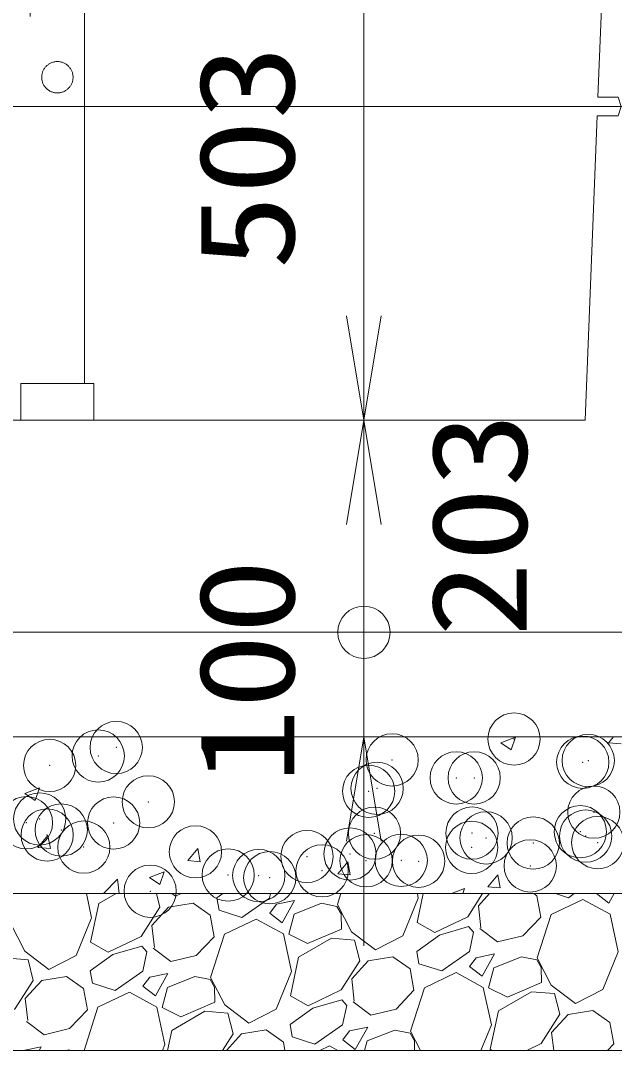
# Model space of a CAD drawing. Units: millimetres at full size. Extents: x 47000 to 89000, y 0 to 29700.
# Drawn here: x 67277 to 67845, y 11216 to 12201 of the extents above; entities that cross this region are included whole.
import ezdxf
from ezdxf.enums import TextEntityAlignment as Align

# ---------------------------------------------------------------- set-up
doc = ezdxf.new("R2010")
doc.units = ezdxf.units.MM
doc.header["$LTSCALE"] = 100
doc.header["$PDMODE"] = 32
doc.header["$PDSIZE"] = 50
doc.linetypes.add('DASHED_SPACED', pattern=[12, 6, -6])
for name, color, linetype, lineweight in [('0_2', 4, 'Continuous', 13), ('FRP', 4, 'DASHED_SPACED', 13), ('寸法', 6, 'Continuous', 13), ('ﾊｯﾁﾝｸﾞ', 4, 'Continuous', 9)]:
    doc.layers.add(name, color=color, linetype=linetype, lineweight=lineweight)
doc.styles.add('ＭＳ ゴシック', font='')
doc.styles.get('ＭＳ ゴシック').set_extended_font_data('MS Gothic')

# ---------------------------------------------------------------- blocks, each defined once
blk = doc.blocks.new('open_arrow')
at = {"color": 0, "linetype": 'Continuous', "lineweight": -2}
blk.add_lwpolyline([(7.5, 1.25), (0, 0), (7.5, -1.25)], dxfattribs=at)
blk = doc.blocks.new('dimension_origin')
at = {"color": 0, "linetype": 'Continuous', "lineweight": -2}
blk.add_circle((0, 0), 1.25, dxfattribs=at)

msp = doc.modelspace()

# ---------------------------------------------------------------- linework, layer by layer
at = {"layer": '0_2', "color": 3}
for points in [[(66664, 12119), (70270, 12119), (70270, 14575), (66664, 14575)], [(67829.2, 12128), (67848.5, 12128), (67851.5, 12119), (67182.5, 12119), (67185.5, 12128), (67204.8, 12128), (67197, 12322), (67837, 12322)]]:
    msp.add_lwpolyline(points, close=True, dxfattribs=at)
msp.add_lwpolyline([(67022, 11616), (68012, 11616), (68032, 12119), (67996.4, 12119), (67993.9, 12114.5), (67968.9, 12114.5), (67966.4, 12119), (67891.4, 12119), (67888.9, 12114.5), (67863.9, 12114.5), (67861.4, 12119), (67851.5, 12119), (67848.5, 12110), (67828.5, 12110), (67817, 11819), (67217, 11819)], dxfattribs=at)
at = {"layer": '0_2', "color": 7}
for points in [[(66517, 12099), (66517, 11949), (66767, 11949), (66767, 11366), (68267, 11366), (68267, 11949), (70417, 11949), (70417, 12099), (68117, 12099), (68117, 11516), (66917, 11516), (66917, 12099)], [(66767, 11366), (68267, 11366), (68267, 11216), (66767, 11216)]]:
    msp.add_lwpolyline(points, close=True, dxfattribs=at)
at = {"layer": 'FRP'}
msp.add_lwpolyline([(67286, 15205), (67286, 11854), (67338, 11854), (67338, 15325), (67286, 15325), (67286, 15237), (67301, 15237), (67301, 15250)], dxfattribs=at)
msp.add_lwpolyline([(67277, 11819), (67347, 11819), (67347, 11854), (67277, 11854)], close=True, dxfattribs=at)
msp.add_circle((67312, 12147), 15, dxfattribs=at)
at = {"layer": '寸法'}
for p, q in [((67605.3, 12322), (67605.3, 11819)), ((67605.3, 11616), (67605.3, 11819)), ((67605.3, 11716), (67605.3, 11316))]:
    msp.add_line(p, q, dxfattribs=at)
at = {"layer": 'ﾊｯﾁﾝｸﾞ'}
for p, q in [((67736.3, 11510.4), (67750.3, 11515.8)), ((67736.3, 11510.4), (67746.2, 11503.7)), ((67746.2, 11503.7), (67750.3, 11515.8)), ((67839.4, 11510.4), (67844.1, 11516)), ((67839.4, 11510.4), (67851.4, 11509.3)), ((67280.8, 11461.9), (67294.8, 11467.3)), ((67280.8, 11461.9), (67290.7, 11455.2)), ((67290.7, 11455.2), (67294.8, 11467.3)), ((67293.3, 11410.1), (67303, 11421.6)), ((67305.3, 11409.1), (67303, 11421.6)), ((67293.3, 11410.1), (67305.3, 11409.1)), ((67436.8, 11397.6), (67446.4, 11409.1)), ((67448.7, 11396.5), (67446.4, 11409.1)), ((67436.8, 11397.6), (67448.7, 11396.5)), ((67580.2, 11385), (67589.9, 11396.5)), ((67592.2, 11384), (67589.9, 11396.5)), ((67356.1, 11366), (67369.4, 11379.9)), ((67371, 11366), (67369.4, 11379.9)), ((67400.2, 11381.4), (67414.2, 11386.8)), ((67400.2, 11381.4), (67410.1, 11374.7)), ((67410.1, 11374.7), (67414.2, 11386.8)), ((67580.2, 11385), (67592.2, 11384)), ((67723.7, 11372.5), (67733.3, 11384)), ((67735.6, 11371.4), (67733.3, 11384)), ((67689.2, 11366), (67701.6, 11370.8)), ((67700, 11366), (67701.6, 11370.8)), ((67723.7, 11372.5), (67735.6, 11371.4)), ((67344.8, 11342.9), (67339.8, 11366)), ((67351.5, 11356.4), (67368.1, 11366)), ((67406.8, 11366), (67410.1, 11353)), ((67421.6, 11366), (67425.1, 11363.4)), ((67425.1, 11363.4), (67430.3, 11366)), ((67470.3, 11366), (67464.7, 11362)), ((67466.7, 11350.2), (67464.7, 11362)), ((67514.9, 11361.8), (67488.4, 11343.3)), ((67515.8, 11366), (67514.9, 11361.8)), ((67538.9, 11359.5), (67521.5, 11356)), ((67527, 11338.1), (67538.9, 11359.5)), ((67583.2, 11366), (67579.9, 11355.7)), ((67642.5, 11325.6), (67657.3, 11361.6)), ((67656.2, 11338.3), (67662.1, 11366)), ((67657.3, 11361.6), (67656.4, 11366)), ((67718.9, 11366), (67704.8, 11343.8)), ((67714.8, 11354.4), (67725.5, 11366)), ((67767.9, 11366), (67770.7, 11364)), ((67774.4, 11343.6), (67770.7, 11364)), ((67814.8, 11360.4), (67784.3, 11346)), ((67800.9, 11362.1), (67788.5, 11366)), ((67806.5, 11366), (67800.9, 11362.1)), ((67840.8, 11346.3), (67814.8, 11360.4)), ((67827.9, 11366), (67839.5, 11356.9)), ((67839.5, 11356.9), (67844.6, 11366)), ((67343.7, 11319.6), (67351.5, 11356.4)), ((67410.1, 11353), (67392.3, 11325)), ((67402.3, 11335.6), (67418.2, 11352.9)), ((67418.2, 11352.9), (67441.8, 11356.8)), ((67441.8, 11356.8), (67458.2, 11345.3)), ((67488.4, 11343.3), (67466.7, 11350.2)), ((67521.5, 11356), (67515.2, 11347.4)), ((67564.8, 11356.7), (67538.4, 11346.3)), ((67579.4, 11353.8), (67564.8, 11356.7)), ((67583.6, 11346.5), (67579.4, 11353.8)), ((67579.9, 11355.7), (67593.4, 11329.5)), ((67717.3, 11333.2), (67714.8, 11354.4)), ((67330.1, 11306.8), (67344.8, 11342.9)), ((67461.9, 11324.8), (67458.2, 11345.3)), ((67502.3, 11341.6), (67471.8, 11327.3)), ((67528.3, 11327.5), (67502.3, 11341.6)), ((67515.2, 11347.4), (67527, 11338.1)), ((67538.4, 11346.3), (67533.3, 11327.2)), ((67583.8, 11332.1), (67583.6, 11346.5)), ((67704.8, 11343.8), (67673.1, 11328.7)), ((67757.3, 11325.6), (67774.4, 11343.6)), ((67784.3, 11346), (67771.1, 11304.5)), ((67848.6, 11310.4), (67840.8, 11346.3)), ((67267.4, 11337), (67280.9, 11310.8)), ((67404.9, 11314.5), (67402.3, 11335.6)), ((67551.4, 11318.2), (67583.8, 11332.1)), ((67673.1, 11328.7), (67656.2, 11338.3)), ((67705.4, 11334.4), (67677.6, 11326.4)), ((67710.1, 11329), (67705.4, 11334.4)), ((67716.1, 11332.5), (67733.2, 11319.8)), ((67392.3, 11325), (67360.6, 11309.9)), ((67444.8, 11306.8), (67461.9, 11324.8)), ((67471.8, 11327.3), (67458.6, 11285.7)), ((67536.1, 11291.6), (67528.3, 11327.5)), ((67533.3, 11327.2), (67551.4, 11318.2)), ((67542.8, 11305.2), (67574.3, 11323.4)), ((67574.3, 11323.4), (67596.4, 11321.6)), ((67593.4, 11329.5), (67616.4, 11312.1)), ((67596.4, 11321.6), (67601.3, 11301.8)), ((67616.4, 11312.1), (67642.5, 11325.6)), ((67677.6, 11326.4), (67656, 11310.7)), ((67710.1, 11329), (67706.2, 11310.6)), ((67733.2, 11319.8), (67757.3, 11325.6)), ((67280.9, 11310.8), (67303.9, 11293.4)), ((67360.6, 11309.9), (67343.7, 11319.6)), ((67392.9, 11315.6), (67365.1, 11307.7)), ((67397.6, 11310.3), (67392.9, 11315.6)), ((67397.6, 11310.3), (67393.7, 11291.8)), ((67403.7, 11313.8), (67420.7, 11301)), ((67657.9, 11298.9), (67656, 11310.7)), ((67706.2, 11310.6), (67679.7, 11292.1)), ((67833.8, 11274.4), (67848.6, 11310.4)), ((67261.8, 11304.6), (67283.9, 11302.8)), ((67283.9, 11302.8), (67288.8, 11283)), ((67303.9, 11293.4), (67330.1, 11306.8)), ((67365.1, 11307.7), (67343.5, 11292)), ((67420.7, 11301), (67444.8, 11306.8)), ((67535, 11268.3), (67542.8, 11305.2)), ((67601.3, 11301.8), (67583.6, 11273.8)), ((67593.6, 11284.4), (67609.5, 11301.7)), ((67609.5, 11301.7), (67633.1, 11305.6)), ((67633.1, 11305.6), (67649.5, 11294)), ((67712.8, 11304.7), (67706.4, 11296.2)), ((67730.1, 11308.3), (67712.8, 11304.7)), ((67718.3, 11286.9), (67730.1, 11308.3)), ((67756, 11305.4), (67729.7, 11295.1)), ((67770.6, 11302.6), (67756, 11305.4)), ((67774.8, 11295.3), (67770.6, 11302.6)), ((67771.1, 11304.5), (67784.6, 11278.3)), ((67345.5, 11280.2), (67343.5, 11292)), ((67393.7, 11291.8), (67367.2, 11273.3)), ((67521.3, 11255.6), (67536.1, 11291.6)), ((67653.2, 11273.6), (67649.5, 11294)), ((67679.7, 11292.1), (67657.9, 11298.9)), ((67693.6, 11290.4), (67663.1, 11276)), ((67719.5, 11276.3), (67693.6, 11290.4)), ((67706.4, 11296.2), (67718.3, 11286.9)), ((67729.7, 11295.1), (67724.6, 11276)), ((67775.1, 11280.9), (67774.8, 11295.3)), ((67288.8, 11283), (67271.1, 11255)), ((67281.1, 11265.6), (67297, 11282.9)), ((67297, 11282.9), (67320.6, 11286.8)), ((67320.6, 11286.8), (67337, 11275.3)), ((67400.3, 11286), (67393.9, 11277.4)), ((67417.7, 11289.5), (67400.3, 11286)), ((67405.8, 11268.1), (67417.7, 11289.5)), ((67443.5, 11286.7), (67417.2, 11276.3)), ((67458.1, 11283.8), (67443.5, 11286.7)), ((67462.3, 11276.5), (67458.1, 11283.8)), ((67458.6, 11285.7), (67472.1, 11259.5)), ((67596.1, 11263.2), (67593.6, 11284.4)), ((67742.7, 11267), (67775.1, 11280.9)), ((67340.7, 11254.8), (67337, 11275.3)), ((67367.2, 11273.3), (67345.5, 11280.2)), ((67381.1, 11271.6), (67350.6, 11257.3)), ((67407, 11257.5), (67381.1, 11271.6)), ((67393.9, 11277.4), (67405.8, 11268.1)), ((67417.2, 11276.3), (67412.1, 11257.2)), ((67462.6, 11262.1), (67462.3, 11276.5)), ((67583.6, 11273.8), (67551.8, 11258.7)), ((67636.1, 11255.6), (67653.2, 11273.6)), ((67663.1, 11276), (67649.9, 11234.5)), ((67727.3, 11240.4), (67719.5, 11276.3)), ((67724.6, 11276), (67742.7, 11267)), ((67734, 11253.9), (67765.5, 11272.1)), ((67765.5, 11272.1), (67787.6, 11270.3)), ((67784.6, 11278.3), (67807.6, 11260.9)), ((67807.6, 11260.9), (67833.8, 11274.4)), ((67283.6, 11244.5), (67281.1, 11265.6)), ((67430.2, 11248.2), (67462.6, 11262.1)), ((67551.8, 11258.7), (67535, 11268.3)), ((67584.1, 11264.4), (67556.4, 11256.4)), ((67588.8, 11259), (67584.1, 11264.4)), ((67594.9, 11262.5), (67612, 11249.8)), ((67787.6, 11270.3), (67792.6, 11250.6)), ((67323.6, 11236.8), (67340.7, 11254.8)), ((67350.6, 11257.3), (67337.5, 11216)), ((67414.8, 11221.6), (67407, 11257.5)), ((67412.1, 11257.2), (67430.2, 11248.2)), ((67421.5, 11235.2), (67453.1, 11253.4)), ((67453.1, 11253.4), (67475.1, 11251.6)), ((67472.1, 11259.5), (67495.1, 11242.1)), ((67475.1, 11251.6), (67480.1, 11231.8)), ((67495.1, 11242.1), (67521.3, 11255.6)), ((67556.4, 11256.4), (67534.7, 11240.7)), ((67588.8, 11259), (67584.9, 11240.6)), ((67612, 11249.8), (67636.1, 11255.6)), ((67726.2, 11217.1), (67734, 11253.9)), ((67800.7, 11250.4), (67824.3, 11254.3)), ((67824.3, 11254.3), (67840.7, 11242.8)), ((67282.4, 11243.8), (67299.5, 11231)), ((67792.6, 11250.6), (67774.8, 11222.5)), ((67784.8, 11233.2), (67800.7, 11250.4)), ((67844.4, 11222.3), (67840.7, 11242.8)), ((67299.5, 11231), (67323.6, 11236.8)), ((67417.5, 11216), (67421.5, 11235.2)), ((67480.1, 11231.8), (67470.1, 11216)), ((67473.8, 11216), (67488.2, 11231.7)), ((67488.2, 11231.7), (67511.8, 11235.6)), ((67511.8, 11235.6), (67528.2, 11224)), ((67536.7, 11228.9), (67534.7, 11240.7)), ((67584.9, 11240.6), (67558.4, 11222.1)), ((67591.5, 11234.7), (67585.2, 11226.2)), ((67608.9, 11238.3), (67591.5, 11234.7)), ((67597, 11216.9), (67608.9, 11238.3)), ((67634.8, 11235.4), (67608.4, 11225.1)), ((67649.4, 11232.6), (67634.8, 11235.4)), ((67653.6, 11225.3), (67649.4, 11232.6)), ((67649.9, 11234.5), (67659.4, 11216)), ((67717.3, 11216), (67727.3, 11240.4)), ((67786.9, 11216), (67784.8, 11233.2)), ((67412.5, 11216), (67414.8, 11221.6)), ((67529.7, 11216), (67528.2, 11224)), ((67558.4, 11222.1), (67536.7, 11228.9)), ((67585.2, 11226.2), (67597, 11216.9)), ((67608.4, 11225.1), (67606, 11216)), ((67653.7, 11216), (67653.6, 11225.3)), ((67774.8, 11222.5), (67761.1, 11216)), ((67838.4, 11216), (67844.4, 11222.3)), ((67296.4, 11219.5), (67279.2, 11216)), ((67294.5, 11216), (67296.4, 11219.5)), ((67322.3, 11216.7), (67320.6, 11216)), ((67325.7, 11216), (67322.3, 11216.7)), ((67572.3, 11220.4), (67563, 11216)), ((67580.4, 11216), (67572.3, 11220.4)), ((67728.1, 11216), (67726.2, 11217.1))]:
    msp.add_line(p, q, dxfattribs=at)
for p in [(67748.9, 11513.9), (67368.3, 11505.8), (67351.1, 11497.7), (67632.3, 11493.9), (67819.9, 11493.3), (67304.6, 11488.6), (67814.7, 11491.7), (67693.6, 11476.7), (67710.8, 11476.7), (67609.8, 11463.9), (67617.9, 11466.7), (67399, 11453.8), (67825.3, 11443.9), (67282.4, 11433.8), (67295.1, 11437.4), (67365.8, 11433.5), (67315.7, 11426.9), (67615.4, 11423.8), (67708.7, 11423.9), (67812.3, 11425.2), (67302.2, 11422.1), (67722.2, 11419.3), (67767.3, 11414.4), (67817.4, 11421), (67829, 11414.8), (67337.3, 11410.5), (67444.1, 11406), (67592, 11403.9), (67708.4, 11410.2), (67550.8, 11401.5), (67607.4, 11397.4), (67641, 11397.8), (67657.6, 11397), (67475.4, 11383.8), (67565.3, 11387.8), (67764.4, 11392.5), (67504.7, 11383.3), (67515.2, 11381.2), (67400.8, 11368.3)]:
    msp.add_point(p, dxfattribs=at)

# ---------------------------------------------------------------- block references
at = {"layer": '寸法'}
for name, p, xscale, yscale, rotation in [('open_arrow', (67605.3, 11819), 13.3, 13.3, 90), ('open_arrow', (67605.3, 11819), 13.3, 13.3, 270), ('dimension_origin', (67605.3, 11616), 20, 20, 90), ('dimension_origin', (67605.3, 11616), 20, 20, 90), ('open_arrow', (67605.3, 11516), 13.3, 13.3, 270)]:
    msp.add_blockref(name, p, dxfattribs=dict(at, xscale=xscale, yscale=yscale, rotation=rotation))

# ---------------------------------------------------------------- texts
at = {"layer": '寸法', "style": 'ＭＳ ゴシック', "width": 1.15}
for s, p in [('503', (67492.8, 12070.5)), ('203', (67715.3, 11719)), ('100', (67492.8, 11578.5))]:
    msp.add_text(s, height=91.64, rotation=90, dxfattribs=at).set_placement(p, align=Align.MIDDLE_CENTER)

doc.saveas('drawing.dxf')
